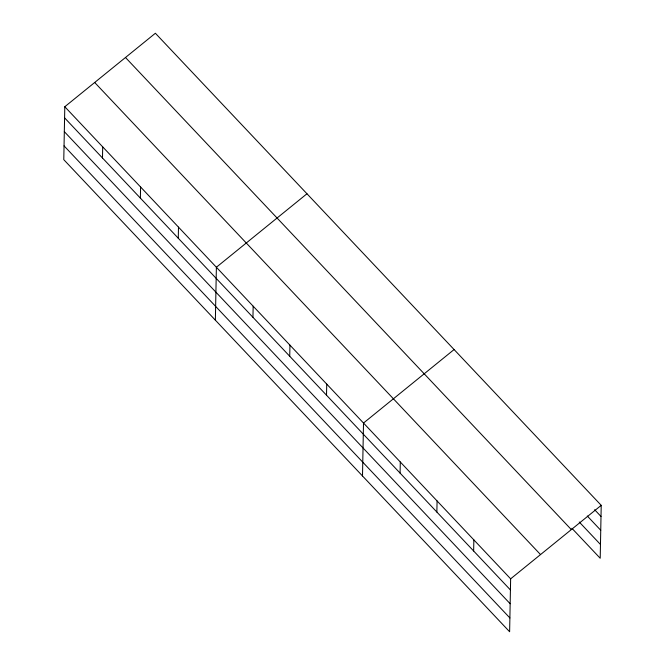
<?xml version="1.0" encoding="UTF-8"?>
<svg xmlns="http://www.w3.org/2000/svg" width="665" height="665" viewBox="0 0 665 665"><rect width="100%" height="100%" fill="white"/><g stroke="black" fill="none" stroke-linecap="round" stroke-linejoin="round"><path stroke-width="1" d="M64.796 106.741L63.782 159.658L509.623 631.75L510.637 578.833L64.796 106.741L155.377 33.25L601.218 505.342L600.204 558.259L571.908 528.301M102.485 157.987L102.693 146.865M140.382 198.112L140.589 186.99M178.278 238.245L178.486 227.122M215.369 320.173L216.383 267.247L306.964 193.764M252.949 317.313L253.166 306.199M289.732 356.265L289.948 345.143M326.515 395.209L326.731 384.096M362.5 475.957L363.514 423.04L454.087 349.549M400.081 473.106L400.297 461.984M436.863 512.058L437.08 500.936M473.646 551.002L473.854 539.88M510.637 578.833L601.218 505.342M594.635 509.723L601.002 516.464M587.303 516.023L600.736 530.254M579.248 522L600.47 544.469M125.486 57.498L571.326 529.589M94.688 82.485L540.529 554.577M64.588 117.855L510.429 589.946M64.322 131.653L510.163 603.745M64.048 145.868L509.889 617.96"/></g></svg>
